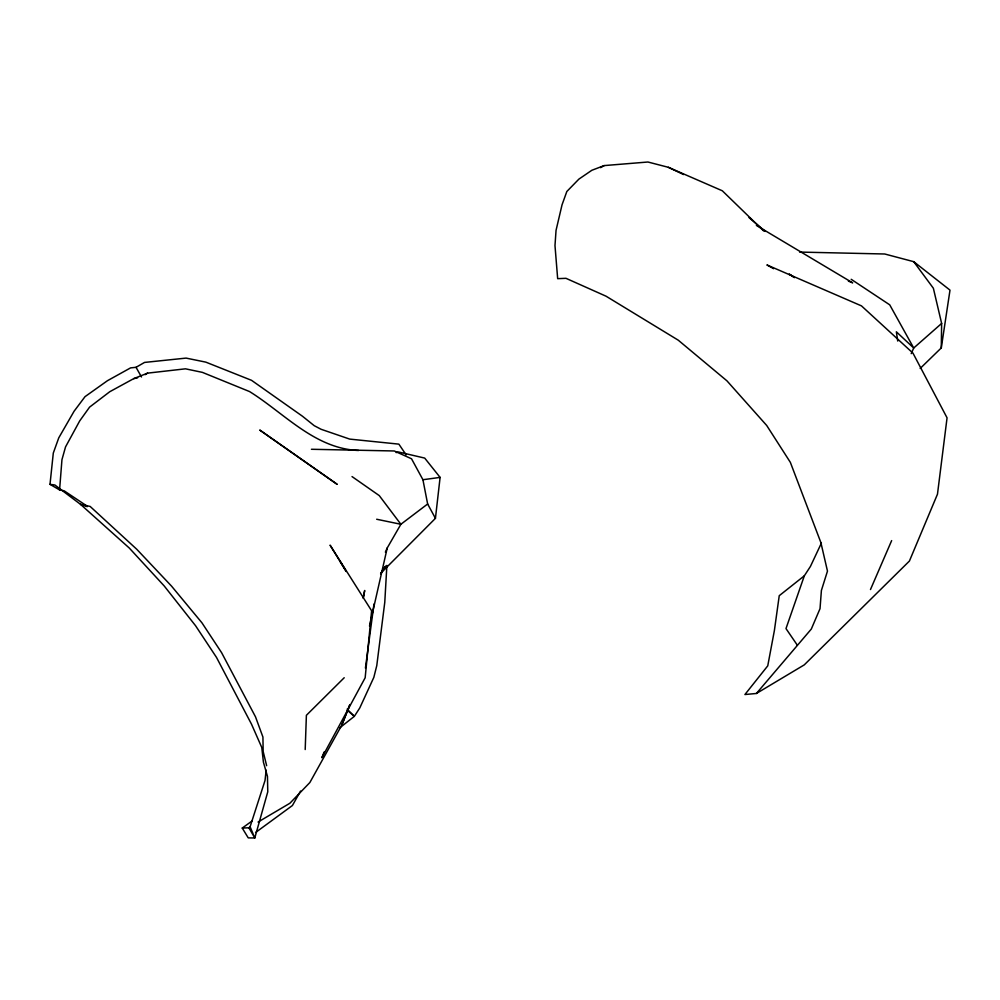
<?xml version="1.0" encoding="UTF-8"?>
<svg xmlns="http://www.w3.org/2000/svg" width="1000" height="1000" viewBox="0 0 1000 1000"><rect width="100%" height="100%" fill="white"/><g stroke="black" fill="none" stroke-linecap="round" stroke-linejoin="round"><path stroke-width="1.5" d="M920.163 368.462L941.275 347.925L941.637 323.438L933.363 288.238L913.725 261.675L884.737 254L799.587 252.075M386.887 565.388L384.775 602.288L376.775 665.612L373.837 677.375L359.762 707.975L354.325 716.363L339.85 727.75M396.15 452.587L398.438 451.975L424.7 458.088L440.1 477.4L435.438 518.337L380.625 573.387L385.662 566.1L380.637 573.888M305.2 749.538L306.388 715.3L344.212 677.738M87.312 506.262L64.125 490.8L59.575 489.925L61.95 459.7L65.537 446.9L79.7 420.913L89.575 407.137L109.763 391.725L133.75 378.625L147.55 373.137L185.487 368.825L202.4 372.375L249.55 391.562C284.4 413.2 314.662 448.738 358.638 450.487M59.575 489.925L50 484.338L53.3 453.062L58.762 437.85L74.1 411.225L85.025 396.65L107.438 380.712L130.575 367.887L136.037 367.312L144.537 362.425L186.088 358.1L205.825 362.137L251.537 380.325L302.438 416.213L314.237 425.688L321.087 429.275L349.712 439.1L398.862 444.137L406.125 454.825M266.15 770.138L265.025 780.5L250.1 826.737L248.912 827.788L242.25 828.05L248.238 837.875L254.788 837.987L267.775 791.8L267.462 776.4L263.412 762.15L261.775 747.475L251.5 724.163L216.513 657.438L195.55 625.7L164.2 585.95L129.262 548.013L80.512 504.338L54.875 485L50 484.338M373.975 604.038L365.425 668.112M941.275 347.925L950 290.125L913.725 261.675M363.312 597.863L364.7 590.475L363.188 598.088M369.5 626.1L387.238 547.95L400.875 524.275L427.638 504L422.925 479.725L411.538 458.787L394.288 450.975L311.425 449.275M821.413 543.075L810.438 566.425L804.338 575.8L785.987 628.587L797.262 645.088M324.113 752L321.875 757.712L365.163 677.763L371.613 610.788L330.075 545.138L346.225 571.475L339.888 561.062M341.887 724.925L349.862 704.663L341.887 724.925L309.862 782.525L289.875 803.263L258.062 822.038M870.475 589.55L891.65 540.6M385.375 552.175L387.238 547.95M911.225 353.638L913.713 348.013L941.637 323.438M300.562 791.05L292.4 805.525L255.588 832.487M804.338 575.8L779.237 595.7L774.388 630.525L767.75 665.85L744.925 694.525L756.4 693.475L811.312 629.05L820.025 608.663L821.4 590.45L827.475 571.112L820.888 542.587L790.35 462.35L766.7 425.475L726.925 380.825L678.263 340.188L606.05 296.2L565.962 278.312L557.663 278.663L554.987 245.55L556.05 230.338L562.038 204.825L566.825 191.5L578.888 179.125L591.85 170.275L604.188 165.588L647.925 162.013L668.375 167.312L722.325 190.787L763.675 230.95M242.25 828.05L252.338 820.8M145.137 374.675L147.55 373.137M756.4 693.475L804.25 664.887L909.412 561.05L937.475 494.188L947.062 417.837L912.95 353.1L861.462 305.875L766.912 264.925L773.612 268.688M600.562 167.662L604.188 165.588M133.75 378.625L137.625 377.812M422.925 479.725L440.1 477.4M376.675 519.25L400.875 524.275L379.263 495.6L352.025 476.575M87.263 506.65L80.512 504.338L90.15 506.45L136.738 549.25L171.575 586.163L201.95 622.825L221.612 652.7L255.5 716.825L262.925 737.05L263.163 751.5L266.637 765.688M848.388 281.15L852.675 282.85L756.388 225.425M668.375 167.312L683.55 174.55M794.45 277.462L789.2 274.088L794.375 277.562M851.2 279.3L889.725 304.837L913.713 348.013L896.35 331.8L897.725 341.037M749 217.587L765.263 231.438M347.688 710.55L354.325 716.363L347.113 709.175M248.912 827.788L254.788 837.987L250.1 826.737M136.037 367.312L141.5 376.987M427.638 504L435.438 518.337M337.025 484.225L259.938 430.175L337.025 484.225"/></g></svg>
